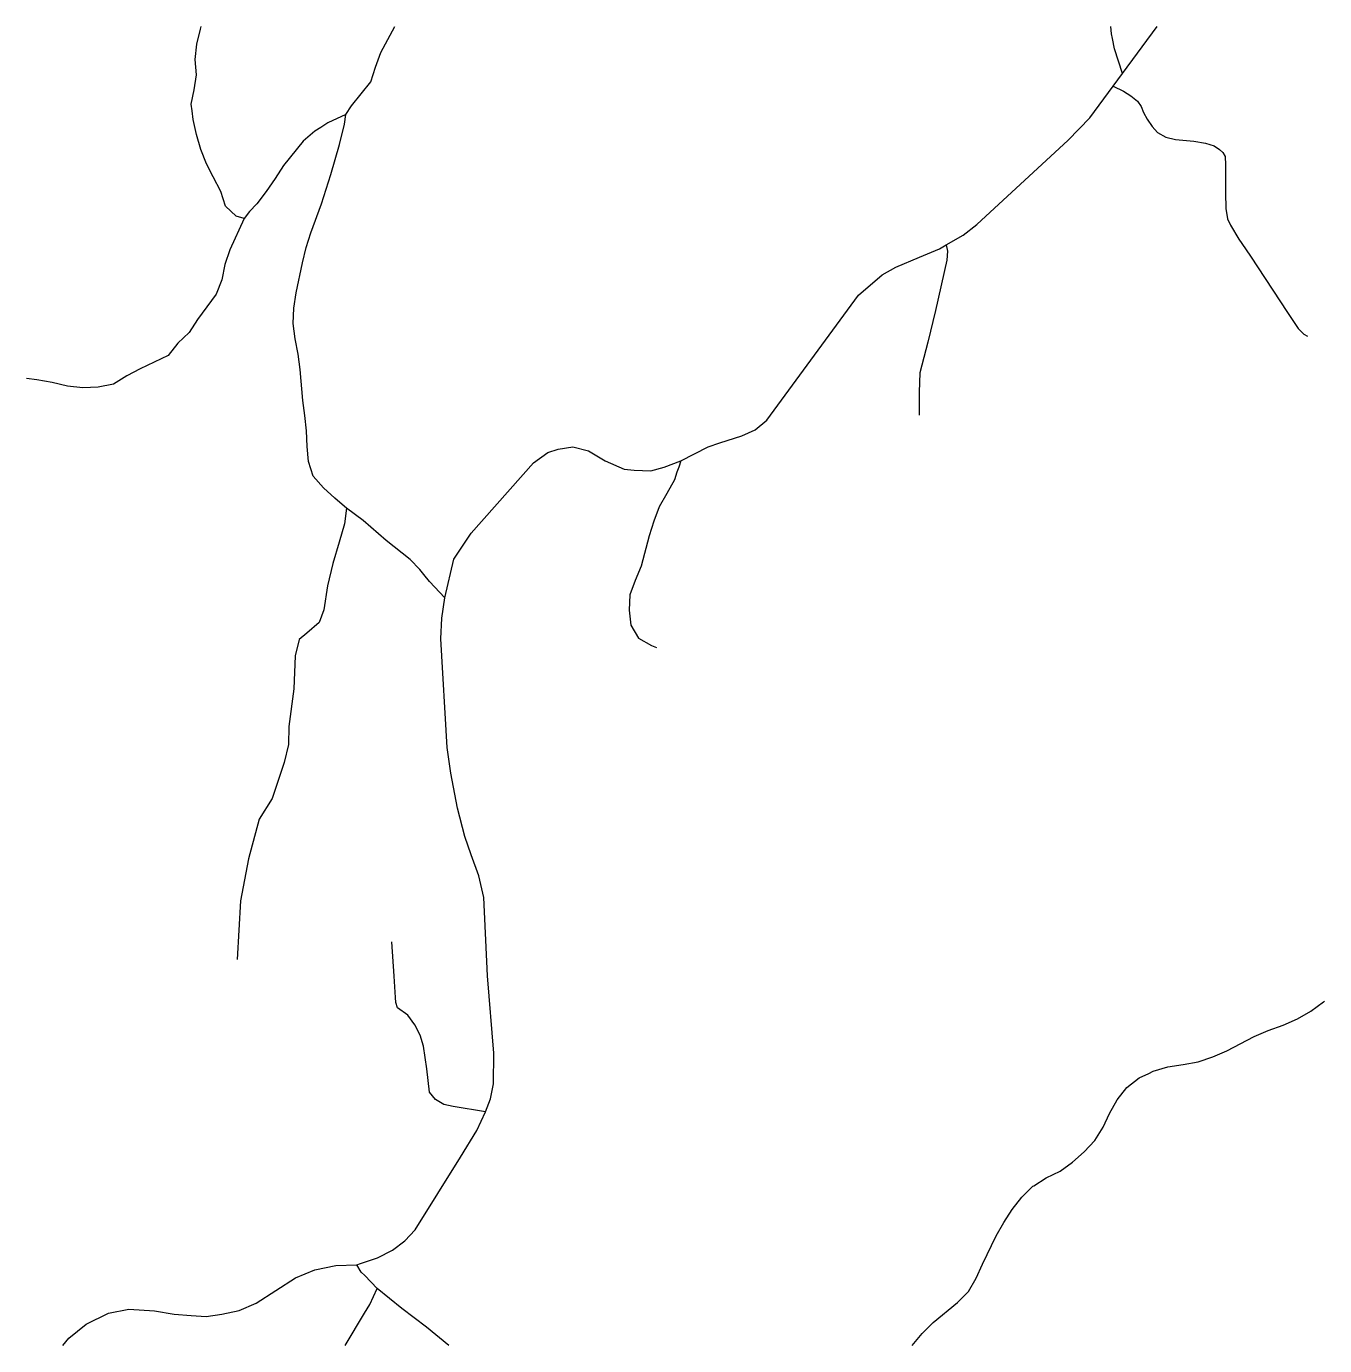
# Model space of a CAD drawing. Header units: millimetres. Extents: x 2 to 150, y 0 to 150.
import ezdxf

# ---------------------------------------------------------------- set-up
doc = ezdxf.new("R2010")
doc.units = ezdxf.units.MM
doc.layers.add('ROADS', color=7, linetype='Continuous')

msp = doc.modelspace()

# ---------------------------------------------------------------- linework, layer by layer
at = {"layer": 'ROADS'}
for points in [[(27.1, 128.15), (26.21, 128.43), (25.01, 129.57), (24.46, 131.23), (23.59, 132.91), (22.83, 134.36), (22.17, 135.99), (21.7, 137.7), (21.33, 139.4), (21.19, 140.38), (21.09, 141.14), (21.43, 142.8), (21.7, 144.49), (21.55, 146.24), (21.72, 147.97), (22.14, 149.67), (22.22, 150)], [(38.66, 139.99), (39.32, 140.97), (41.54, 143.69), (42.05, 145.37), (42.65, 147.02), (44.24, 150)], [(39.92, 9.17), (40.35, 9.32), (42.27, 9.99), (43.97, 10.86), (45.38, 11.91), (46.58, 13.18), (51.71, 21.41), (53.56, 24.47), (54.55, 26.59), (55.12, 28.05), (55.48, 29.77), (55.5, 33.24), (54.78, 42.05), (54.36, 50.97), (53.81, 53.4), (52.93, 55.8), (52.21, 57.89), (51.36, 61.11), (50.61, 65.07), (50.19, 68), (49.5, 80.38), (49.61, 82.7), (49.93, 85.01), (50.98, 89.41), (52.94, 92.39), (60.04, 100.38), (61.64, 101.56), (62.81, 101.92), (64.48, 102.18), (66.26, 101.73), (68.17, 100.61), (70.35, 99.67), (71.46, 99.55), (73.36, 99.48), (74.87, 99.88), (76.79, 100.59), (79.9, 102.2), (81.2, 102.64), (83.7, 103.43), (85.23, 104.11), (86.55, 105.21), (96.97, 119.44), (99.68, 121.75), (101.23, 122.64), (103.94, 123.77), (106.18, 124.69), (106.97, 125.15), (108.88, 126.25), (110.46, 127.48), (120.84, 137.05), (123.28, 139.61), (125.94, 143.22), (127, 144.66), (130.97, 150)], [(127, 144.66), (126.1, 147.43), (125.86, 148.64), (125.76, 149.14), (125.69, 150)], [(125.94, 143.22), (127.12, 142.65), (127.97, 142.12), (128.73, 141.5), (129.12, 140.89), (129.41, 140.2), (129.81, 139.44), (130.39, 138.6), (130.99, 137.92), (131.95, 137.41), (133.03, 137.12), (135.11, 136.94), (136.44, 136.73), (137.43, 136.4), (138.04, 136.02), (138.41, 135.66), (138.67, 135.22), (138.73, 134.24), (138.73, 131.08), (138.78, 129.29), (138.96, 128.12), (139.28, 127.4), (140.23, 125.82), (140.58, 125.3), (141.58, 123.86), (145.77, 117.45), (146.99, 115.64), (147.63, 114.99), (148.04, 114.78)], [(38.66, 139.99), (36.64, 139.04), (35.82, 138.52), (35.15, 138.1), (33.81, 136.96), (31.6, 134.2), (30.64, 132.7), (29.63, 131.24), (28.54, 129.84), (27.72, 128.96), (27.1, 128.15), (25.49, 124.6), (24.92, 122.93), (24.57, 121.2), (23.95, 119.54), (21.81, 116.69), (20.86, 115.19), (19.57, 113.99), (18.49, 112.57), (15.3, 111.07), (13.76, 110.28), (12.27, 109.33), (10.52, 108.98), (8.76, 108.89), (7.01, 109.1), (5.27, 109.49), (3.52, 109.8), (2.35, 109.96)], [(49.93, 85.01), (48.21, 86.88), (47.56, 87.69), (47.11, 88.24), (45.98, 89.39), (43.28, 91.56), (40.65, 93.83), (38.75, 95.23), (38.54, 95.42), (37.42, 96.35), (36.13, 97.53), (34.98, 98.87), (34.43, 100.51), (34.28, 102.25), (34.21, 104), (34.03, 105.75), (33.79, 107.47), (33.47, 110.99), (33.24, 112.72), (32.92, 114.46), (32.7, 116.21), (32.77, 117.97), (33.02, 119.7), (33.74, 123.13), (34.16, 124.84), (34.69, 126.52), (35.91, 129.81), (36.96, 133.17), (37.95, 136.57), (38.52, 138.88), (38.66, 139.99)], [(106.97, 125.15), (107.09, 124.46), (107.02, 123.4), (105.73, 117.69), (104.86, 114.11), (103.98, 110.6), (103.89, 108.4), (103.89, 105.79)], [(76.79, 100.59), (76.55, 99.88), (76.34, 99.3), (76.05, 98.43), (75.2, 96.89), (74.32, 95.38), (73.71, 93.74), (73.18, 92.06), (72.27, 88.64), (71.59, 86.99), (70.98, 85.37), (70.92, 83.63), (71.1, 81.91), (71.98, 80.45), (73.44, 79.59), (74, 79.39)], [(38.75, 95.23), (38.51, 93.42), (37.93, 91.35), (37.19, 88.91), (36.59, 86.4), (36.19, 83.65), (35.66, 82.23), (34.25, 81), (33.36, 80.27), (32.93, 78.44), (32.76, 74.68), (32.21, 70.41), (32.16, 68.36), (31.68, 66.31), (30.29, 62.22), (28.81, 59.85), (27.61, 55.33), (26.71, 50.57), (26.32, 43.89)], [(54.55, 26.59), (50.88, 27.17), (49.84, 27.42), (48.86, 28), (48.21, 28.83), (48.06, 30.14), (47.89, 31.47), (47.51, 34.04), (47.15, 35.29), (46.54, 36.47), (45.72, 37.59), (44.57, 38.4), (44.37, 39), (44.32, 39.59), (44.16, 42), (43.91, 45.9)], [(103.08, 0), (103.09, 0.02), (104.23, 1.37), (105.47, 2.64), (108.23, 4.89), (109.48, 6.16), (110.38, 7.67), (111.09, 9.27), (112.63, 12.47), (113.51, 14), (114.48, 15.47), (115.56, 16.89), (116.82, 18.12), (116.91, 18.17), (118.33, 19.06), (119.91, 19.85), (121.34, 20.87), (122.67, 22.04), (123.87, 23.33), (124.8, 24.83), (125.55, 26.41), (126.39, 27.96), (127.5, 29.33), (128.9, 30.43), (129.99, 30.95), (130.49, 31.2), (132.16, 31.71), (133.9, 31.95), (135.63, 32.25), (137.29, 32.82), (138.89, 33.52), (142, 35.13), (143.58, 35.84), (145.28, 36.45), (146.9, 37.16), (148.43, 38.03), (149.87, 39.07), (150, 39.18)], [(6.48, 0), (7.19, 0.83), (9.15, 2.42), (11.7, 3.68), (14, 4.15), (16.93, 3.97), (19.14, 3.56), (21.09, 3.42), (22.81, 3.31), (24.58, 3.57), (26.55, 3.99), (28.47, 4.83), (32.95, 7.69), (35.16, 8.6), (37.56, 9.1), (39.92, 9.17)], [(50.38, 0), (47.86, 2.08), (45.05, 4.23), (42.26, 6.51), (40.85, 7.96), (40.41, 8.37), (39.92, 9.17)], [(38.61, 0), (40.8, 3.7), (41.41, 4.68), (42.26, 6.51)]]:
    msp.add_lwpolyline(points, dxfattribs=at)

doc.saveas('drawing.dxf')
